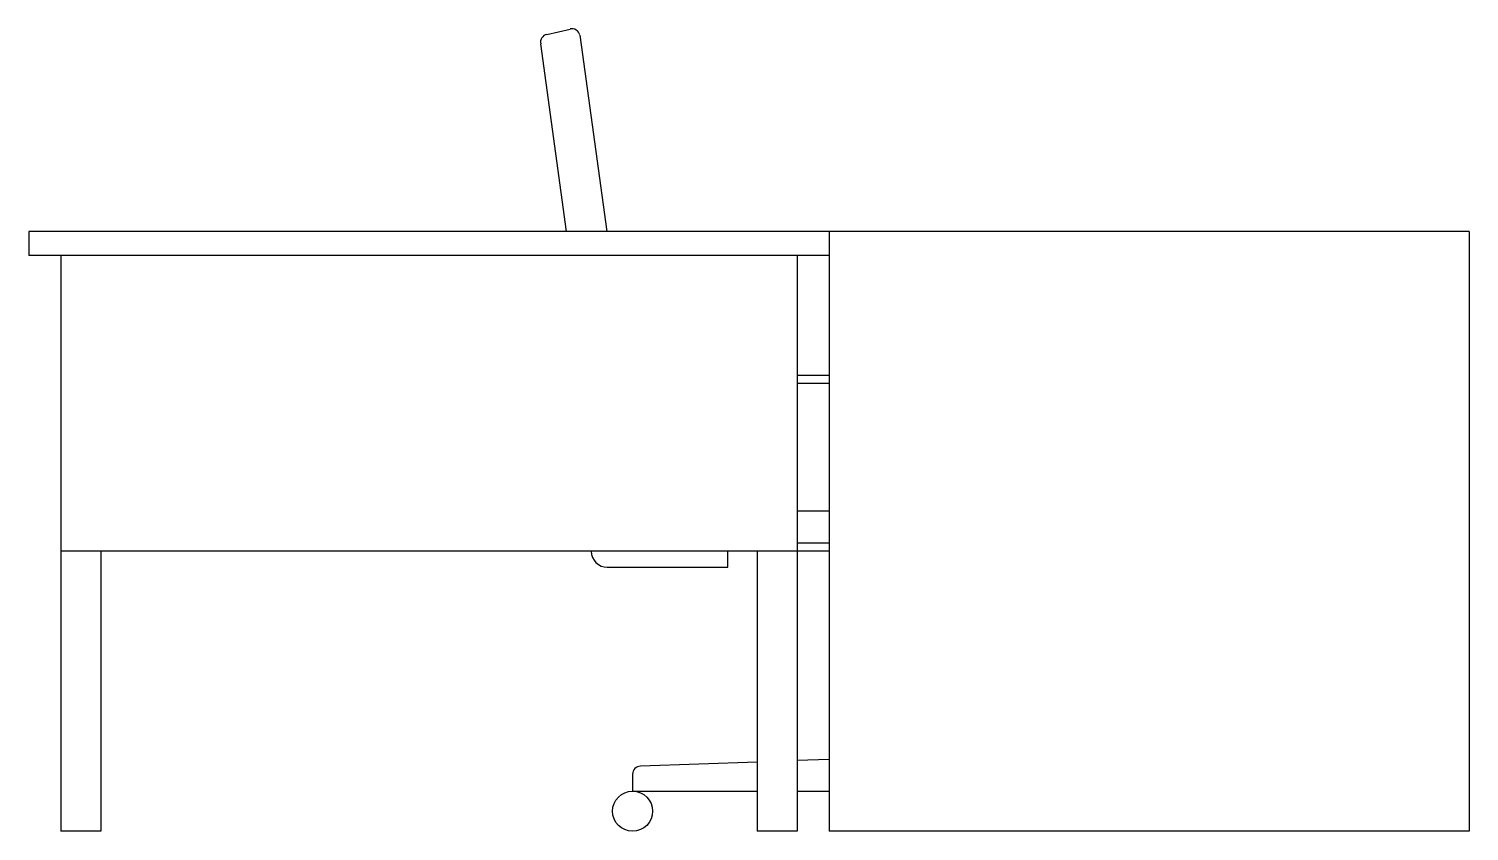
# Model space of a CAD drawing. Extents: x -0.91 to 0.89, y 0 to 1.
import ezdxf

# ---------------------------------------------------------------- set-up
doc = ezdxf.new("R2010")
doc.units = 0
doc.layers.get('0').update_dxf_attribs({"linetype": 'CONTINUOUS'})

msp = doc.modelspace()

# ---------------------------------------------------------------- linework, layer by layer
at = {"color": 0}
for p, q in [((-0.2628, 0.9964), (-0.2335, 1.0031)), ((-0.2215, 0.9956), (-0.1878, 0.75)), ((-0.2381, 0.75), (-0.2703, 0.9844)), ((-0.91, 0.75), (-0.91, 0.72)), ((0.89, 0.75), (-0.91, 0.75)), ((0.09, 0.75), (0.09, 0)), ((0.89, 0.75), (0.89, 0)), ((0.09, 0.72), (-0.91, 0.72)), ((-0.87, 0.72), (-0.87, 0)), ((0.05, 0.72), (0.05, 0)), ((0.09, 0.57), (0.05, 0.57)), ((0.09, 0.56), (0.05, 0.56)), ((0.09, 0.4), (0.05, 0.4)), ((0.05, 0.35), (-0.87, 0.35)), ((-0.82, 0.35), (-0.82, 0)), ((-0.0364, 0.33), (-0.0364, 0.35)), ((0, 0.35), (0, 0)), ((0.09, 0.36), (0.05, 0.36)), ((0.09, 0.35), (0.05, 0.35)), ((-0.1871, 0.33), (-0.1519, 0.33)), ((-0.1519, 0.33), (-0.0364, 0.33)), ((0, 0.0865), (-0.1455, 0.0813)), ((0.09, 0.0898), (0.05, 0.0883)), ((-0.1555, 0.0713), (-0.1555, 0.05)), ((-0.1555, 0.05), (0, 0.05)), ((0.05, 0.05), (0.09, 0.05)), ((-0.82, 0), (-0.87, 0)), ((0.05, 0), (0, 0)), ((0.89, 0), (0.09, 0))]:
    msp.add_line(p, q, dxfattribs=at)
msp.add_circle((-0.1555, 0.025), 0.025, dxfattribs=at)
for centre, radius, start, end in [((-0.2605, 0.9867), 0.01, 102.9337, 192.9337), ((-0.2313, 0.9934), 0.01, 12.9337, 102.9337), ((-0.1871, 0.35), 0.02, 180, 270), ((-0.1455, 0.0713), 0.01, 90, 180)]:
    msp.add_arc(centre, radius, start, end, dxfattribs=at)

doc.saveas('drawing.dxf')
